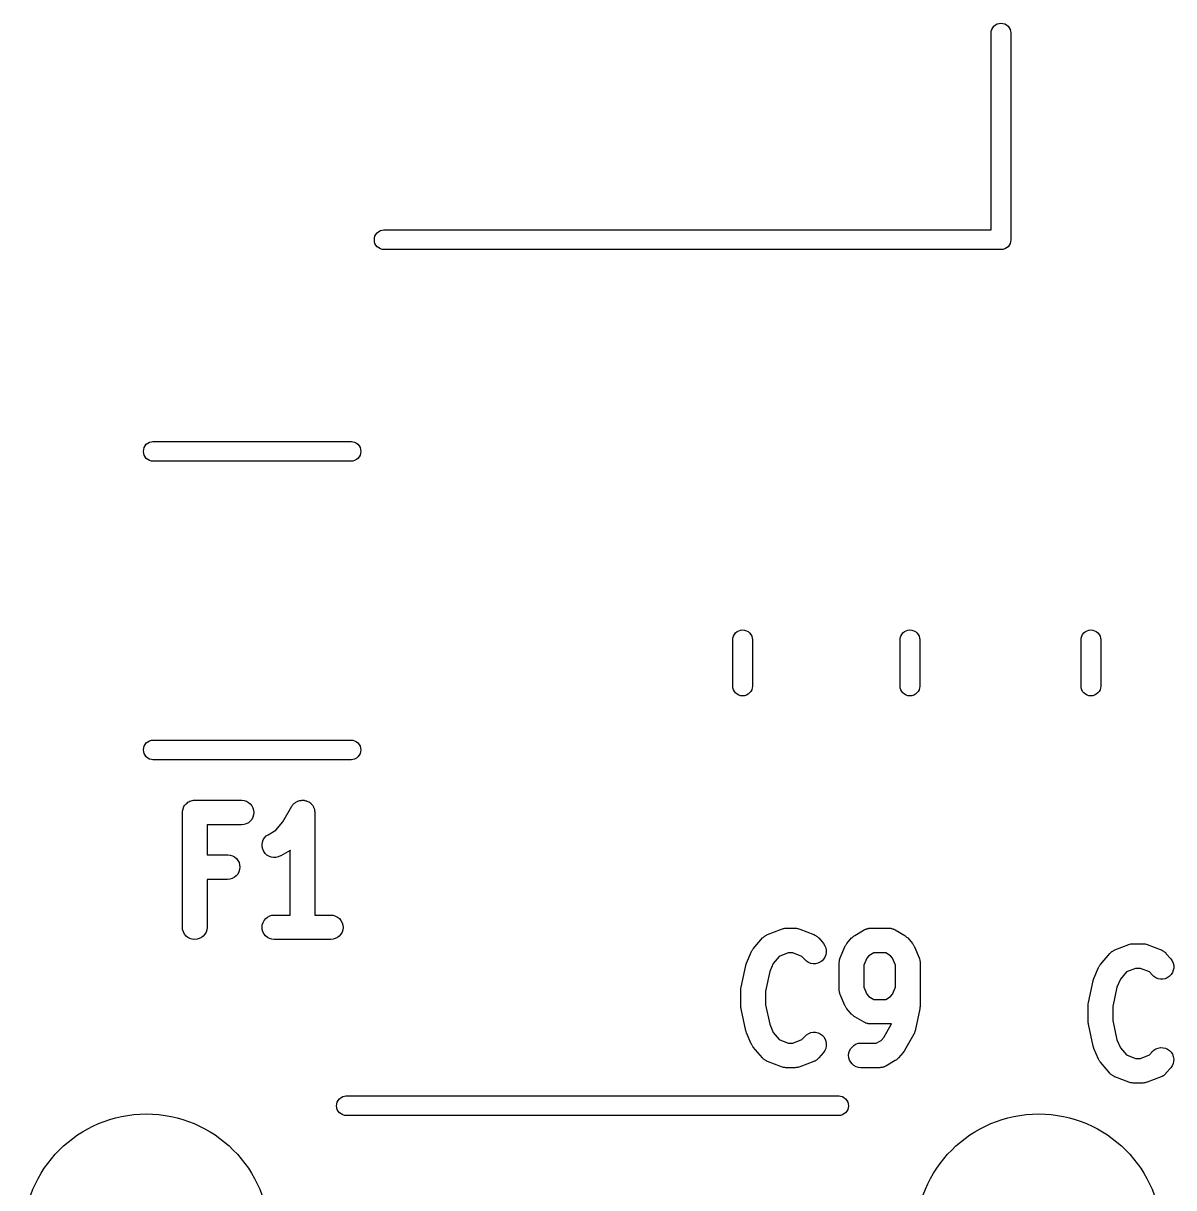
# Model space of a CAD drawing. Extents: x 137.1 to 164.6, y -146.9 to -60.6.
# Drawn here: x 138.43 to 145.44, y -127.83 to -120.73 of the extents above; entities that cross this region are included whole.
import ezdxf

# ---------------------------------------------------------------- set-up
doc = ezdxf.new("R2010")
doc.units = 0
doc.layers.add('BLACK', color=7, linetype='CONTINUOUS')

msp = doc.modelspace()

# ---------------------------------------------------------------- linework, layer by layer
at = {"layer": 'BLACK', "linetype": 'CONTINUOUS'}
for p, q in [((144.334, -120.767), (144.34, -120.757)), ((144.34, -120.757), (144.347, -120.747)), ((144.347, -120.747), (144.357, -120.74)), ((144.357, -120.74), (144.367, -120.734)), ((144.367, -120.734), (144.378, -120.731)), ((144.378, -120.731), (144.39, -120.73)), ((144.39, -120.73), (144.402, -120.731)), ((144.402, -120.731), (144.413, -120.734)), ((144.413, -120.734), (144.423, -120.74)), ((144.423, -120.74), (144.433, -120.747)), ((144.433, -120.747), (144.44, -120.757)), ((144.44, -120.757), (144.446, -120.767)), ((144.33, -120.787), (144.331, -120.778)), ((144.33, -121.99), (144.33, -120.787)), ((144.331, -120.778), (144.334, -120.767)), ((144.446, -120.767), (144.449, -120.778)), ((144.449, -120.778), (144.45, -120.787)), ((144.45, -120.787), (144.45, -122.047)), ((140.57, -122.05), (140.571, -122.038)), ((140.571, -122.038), (140.574, -122.027)), ((140.574, -122.027), (140.58, -122.017)), ((140.58, -122.017), (140.587, -122.007)), ((140.587, -122.007), (140.597, -122)), ((140.597, -122), (140.607, -121.994)), ((140.607, -121.994), (140.618, -121.991)), ((140.618, -121.991), (140.627, -121.99)), ((140.627, -121.99), (144.33, -121.99)), ((140.571, -122.062), (140.57, -122.05)), ((140.574, -122.073), (140.571, -122.062)), ((140.58, -122.083), (140.574, -122.073)), ((140.587, -122.093), (140.58, -122.083)), ((140.597, -122.1), (140.587, -122.093)), ((140.607, -122.106), (140.597, -122.1)), ((140.618, -122.109), (140.607, -122.106)), ((140.627, -122.11), (140.618, -122.109)), ((144.387, -122.11), (140.627, -122.11)), ((144.39, -122.11), (144.387, -122.11)), ((144.393, -122.11), (144.39, -122.11)), ((144.402, -122.109), (144.393, -122.11)), ((144.393, -122.11), (144.393, -122.11)), ((144.413, -122.106), (144.402, -122.109)), ((144.423, -122.1), (144.413, -122.106)), ((144.433, -122.093), (144.423, -122.1)), ((144.44, -122.083), (144.433, -122.093)), ((144.446, -122.073), (144.44, -122.083)), ((144.449, -122.062), (144.446, -122.073)), ((144.45, -122.05), (144.449, -122.062)), ((144.45, -122.047), (144.45, -122.05)), ((139.164, -123.328), (139.167, -123.317)), ((139.167, -123.317), (139.173, -123.307)), ((139.173, -123.307), (139.18, -123.297)), ((139.18, -123.297), (139.189, -123.29)), ((139.189, -123.29), (139.2, -123.284)), ((139.2, -123.284), (139.211, -123.281)), ((139.211, -123.281), (139.22, -123.28)), ((139.22, -123.28), (140.43, -123.28)), ((140.43, -123.28), (140.439, -123.281)), ((140.439, -123.281), (140.45, -123.284)), ((140.45, -123.284), (140.461, -123.29)), ((140.461, -123.29), (140.47, -123.297)), ((140.47, -123.297), (140.477, -123.307)), ((140.477, -123.307), (140.483, -123.317)), ((140.483, -123.317), (140.486, -123.328)), ((139.163, -123.34), (139.164, -123.328)), ((139.164, -123.352), (139.163, -123.34)), ((139.167, -123.363), (139.164, -123.352)), ((139.173, -123.373), (139.167, -123.363)), ((139.18, -123.383), (139.173, -123.373)), ((139.189, -123.39), (139.18, -123.383)), ((140.47, -123.383), (140.461, -123.39)), ((140.477, -123.373), (140.47, -123.383)), ((140.483, -123.363), (140.477, -123.373)), ((140.486, -123.352), (140.483, -123.363)), ((140.486, -123.328), (140.487, -123.34)), ((140.487, -123.34), (140.486, -123.352)), ((139.2, -123.396), (139.189, -123.39)), ((139.211, -123.399), (139.2, -123.396)), ((139.22, -123.4), (139.211, -123.399)), ((140.43, -123.4), (139.22, -123.4)), ((140.439, -123.399), (140.43, -123.4)), ((140.45, -123.396), (140.439, -123.399)), ((140.461, -123.39), (140.45, -123.396)), ((142.765, -124.456), (142.772, -124.447)), ((142.772, -124.447), (142.782, -124.439)), ((142.782, -124.439), (142.792, -124.434)), ((142.792, -124.434), (142.803, -124.43)), ((142.803, -124.43), (142.815, -124.429)), ((142.815, -124.429), (142.827, -124.43)), ((142.827, -124.43), (142.838, -124.434)), ((142.838, -124.434), (142.848, -124.439)), ((142.848, -124.439), (142.858, -124.447)), ((142.858, -124.447), (142.865, -124.456)), ((143.785, -124.456), (143.792, -124.447)), ((143.792, -124.447), (143.802, -124.439)), ((143.802, -124.439), (143.812, -124.434)), ((143.812, -124.434), (143.823, -124.43)), ((143.823, -124.43), (143.835, -124.429)), ((143.835, -124.429), (143.847, -124.43)), ((143.847, -124.43), (143.858, -124.434)), ((143.858, -124.434), (143.868, -124.439)), ((143.868, -124.439), (143.878, -124.447)), ((143.878, -124.447), (143.885, -124.456)), ((144.888, -124.456), (144.895, -124.447)), ((144.895, -124.447), (144.905, -124.439)), ((144.905, -124.439), (144.915, -124.434)), ((144.915, -124.434), (144.926, -124.43)), ((144.926, -124.43), (144.938, -124.429)), ((144.938, -124.429), (144.95, -124.43)), ((144.95, -124.43), (144.961, -124.434)), ((144.961, -124.434), (144.971, -124.439)), ((144.971, -124.439), (144.981, -124.447)), ((144.981, -124.447), (144.988, -124.456)), ((142.755, -124.486), (142.756, -124.478)), ((142.755, -124.774), (142.755, -124.486)), ((142.756, -124.478), (142.759, -124.466)), ((142.759, -124.466), (142.765, -124.456)), ((142.865, -124.456), (142.871, -124.466)), ((142.871, -124.466), (142.874, -124.478)), ((142.874, -124.478), (142.875, -124.486)), ((142.875, -124.486), (142.875, -124.774)), ((143.775, -124.486), (143.776, -124.478)), ((143.775, -124.774), (143.775, -124.486)), ((143.776, -124.478), (143.779, -124.466)), ((143.779, -124.466), (143.785, -124.456)), ((143.885, -124.456), (143.891, -124.466)), ((143.891, -124.466), (143.894, -124.478)), ((143.894, -124.478), (143.895, -124.486)), ((143.895, -124.486), (143.895, -124.774)), ((144.878, -124.486), (144.879, -124.478)), ((144.878, -124.774), (144.878, -124.486)), ((144.879, -124.478), (144.882, -124.466)), ((144.882, -124.466), (144.888, -124.456)), ((144.988, -124.456), (144.994, -124.466)), ((144.994, -124.466), (144.997, -124.478)), ((144.997, -124.478), (144.998, -124.486)), ((144.998, -124.486), (144.998, -124.774)), ((142.756, -124.782), (142.755, -124.774)), ((142.759, -124.794), (142.756, -124.782)), ((142.765, -124.804), (142.759, -124.794)), ((142.772, -124.813), (142.765, -124.804)), ((142.865, -124.804), (142.858, -124.813)), ((142.871, -124.794), (142.865, -124.804)), ((142.874, -124.782), (142.871, -124.794)), ((142.875, -124.774), (142.874, -124.782)), ((143.776, -124.782), (143.775, -124.774)), ((143.779, -124.794), (143.776, -124.782)), ((143.785, -124.804), (143.779, -124.794)), ((143.792, -124.813), (143.785, -124.804)), ((143.885, -124.804), (143.878, -124.813)), ((143.891, -124.794), (143.885, -124.804)), ((143.894, -124.782), (143.891, -124.794)), ((143.895, -124.774), (143.894, -124.782)), ((144.879, -124.782), (144.878, -124.774)), ((144.882, -124.794), (144.879, -124.782)), ((144.888, -124.804), (144.882, -124.794)), ((144.895, -124.813), (144.888, -124.804)), ((144.988, -124.804), (144.981, -124.813)), ((144.994, -124.794), (144.988, -124.804)), ((144.997, -124.782), (144.994, -124.794)), ((144.998, -124.774), (144.997, -124.782)), ((142.782, -124.821), (142.772, -124.813)), ((142.792, -124.826), (142.782, -124.821)), ((142.803, -124.83), (142.792, -124.826)), ((142.815, -124.831), (142.803, -124.83)), ((142.827, -124.83), (142.815, -124.831)), ((142.838, -124.826), (142.827, -124.83)), ((142.848, -124.821), (142.838, -124.826)), ((142.858, -124.813), (142.848, -124.821)), ((143.802, -124.821), (143.792, -124.813)), ((143.812, -124.826), (143.802, -124.821)), ((143.823, -124.83), (143.812, -124.826)), ((143.835, -124.831), (143.823, -124.83)), ((143.847, -124.83), (143.835, -124.831)), ((143.858, -124.826), (143.847, -124.83)), ((143.868, -124.821), (143.858, -124.826)), ((143.878, -124.813), (143.868, -124.821)), ((144.905, -124.821), (144.895, -124.813)), ((144.915, -124.826), (144.905, -124.821)), ((144.926, -124.83), (144.915, -124.826)), ((144.938, -124.831), (144.926, -124.83)), ((144.95, -124.83), (144.938, -124.831)), ((144.961, -124.826), (144.95, -124.83)), ((144.971, -124.821), (144.961, -124.826)), ((144.981, -124.813), (144.971, -124.821)), ((139.163, -125.16), (139.164, -125.148)), ((139.164, -125.172), (139.163, -125.16)), ((139.164, -125.148), (139.167, -125.137)), ((139.167, -125.137), (139.173, -125.127)), ((139.173, -125.127), (139.18, -125.117)), ((139.18, -125.117), (139.189, -125.11)), ((139.189, -125.11), (139.2, -125.104)), ((139.2, -125.104), (139.211, -125.101)), ((139.211, -125.101), (139.22, -125.1)), ((139.22, -125.1), (140.43, -125.1)), ((140.43, -125.1), (140.439, -125.101)), ((140.439, -125.101), (140.45, -125.104)), ((140.45, -125.104), (140.461, -125.11)), ((140.461, -125.11), (140.47, -125.117)), ((140.47, -125.117), (140.477, -125.127)), ((140.477, -125.127), (140.483, -125.137)), ((140.483, -125.137), (140.486, -125.148)), ((140.486, -125.148), (140.487, -125.16)), ((140.487, -125.16), (140.486, -125.172)), ((139.167, -125.183), (139.164, -125.172)), ((139.173, -125.193), (139.167, -125.183)), ((139.18, -125.203), (139.173, -125.193)), ((139.189, -125.21), (139.18, -125.203)), ((139.2, -125.216), (139.189, -125.21)), ((139.211, -125.219), (139.2, -125.216)), ((139.22, -125.22), (139.211, -125.219)), ((140.43, -125.22), (139.22, -125.22)), ((140.439, -125.219), (140.43, -125.22)), ((140.45, -125.216), (140.439, -125.219)), ((140.461, -125.21), (140.45, -125.216)), ((140.47, -125.203), (140.461, -125.21)), ((140.477, -125.193), (140.47, -125.203)), ((140.483, -125.183), (140.477, -125.193)), ((140.486, -125.172), (140.483, -125.183)), ((139.402, -125.526), (139.404, -125.519)), ((139.404, -125.519), (139.406, -125.513)), ((139.406, -125.512), (139.409, -125.506)), ((139.406, -125.513), (139.406, -125.512)), ((139.406, -125.512), (139.406, -125.512)), ((139.409, -125.506), (139.413, -125.5)), ((139.413, -125.499), (139.418, -125.494)), ((139.413, -125.5), (139.413, -125.499)), ((139.413, -125.5), (139.413, -125.5)), ((139.418, -125.494), (139.422, -125.488)), ((139.422, -125.488), (139.422, -125.488)), ((139.422, -125.488), (139.423, -125.488)), ((139.423, -125.488), (139.428, -125.484)), ((139.428, -125.484), (139.433, -125.479)), ((139.433, -125.479), (139.434, -125.479)), ((139.434, -125.479), (139.44, -125.476)), ((139.434, -125.479), (139.434, -125.479)), ((139.44, -125.476), (139.446, -125.472)), ((139.446, -125.472), (139.447, -125.472)), ((139.447, -125.472), (139.454, -125.47)), ((139.447, -125.472), (139.447, -125.472)), ((139.454, -125.47), (139.46, -125.468)), ((139.46, -125.468), (139.461, -125.468)), ((139.461, -125.468), (139.468, -125.467)), ((139.461, -125.468), (139.461, -125.468)), ((139.468, -125.467), (139.475, -125.467)), ((139.475, -125.467), (139.761, -125.467)), ((139.761, -125.467), (139.762, -125.467)), ((139.762, -125.467), (139.776, -125.468)), ((139.776, -125.468), (139.79, -125.473)), ((139.79, -125.473), (139.803, -125.48)), ((139.803, -125.48), (139.814, -125.489)), ((139.814, -125.489), (139.823, -125.501)), ((139.823, -125.501), (139.83, -125.514)), ((139.83, -125.514), (139.834, -125.528)), ((140.013, -125.598), (140.067, -125.504)), ((140.067, -125.504), (140.068, -125.504)), ((140.068, -125.504), (140.069, -125.502)), ((140.069, -125.502), (140.07, -125.499)), ((140.07, -125.499), (140.073, -125.496)), ((140.073, -125.496), (140.076, -125.492)), ((140.076, -125.492), (140.078, -125.49)), ((140.078, -125.49), (140.08, -125.488)), ((140.08, -125.488), (140.083, -125.485)), ((140.083, -125.485), (140.087, -125.482)), ((140.087, -125.482), (140.089, -125.48)), ((140.089, -125.48), (140.091, -125.479)), ((140.091, -125.479), (140.095, -125.477)), ((140.095, -125.477), (140.099, -125.474)), ((140.099, -125.474), (140.102, -125.473)), ((140.102, -125.473), (140.104, -125.472)), ((140.104, -125.472), (140.109, -125.471)), ((140.109, -125.471), (140.113, -125.469)), ((140.113, -125.469), (140.116, -125.469)), ((140.116, -125.469), (140.118, -125.468)), ((140.118, -125.468), (140.123, -125.468)), ((140.123, -125.468), (140.128, -125.467)), ((140.128, -125.467), (140.13, -125.467)), ((140.13, -125.467), (140.133, -125.467)), ((140.133, -125.467), (140.137, -125.467)), ((140.137, -125.467), (140.142, -125.467)), ((140.142, -125.467), (140.145, -125.468)), ((140.145, -125.468), (140.147, -125.468)), ((140.147, -125.468), (140.152, -125.47)), ((140.152, -125.47), (140.156, -125.471)), ((140.156, -125.471), (140.159, -125.472)), ((140.159, -125.472), (140.161, -125.473)), ((140.161, -125.473), (140.165, -125.475)), ((140.165, -125.475), (140.17, -125.477)), ((140.17, -125.477), (140.172, -125.478)), ((140.172, -125.478), (140.174, -125.479)), ((140.174, -125.479), (140.178, -125.483)), ((140.178, -125.483), (140.182, -125.485)), ((140.182, -125.485), (140.183, -125.487)), ((140.183, -125.487), (140.185, -125.489)), ((140.185, -125.489), (140.188, -125.493)), ((140.188, -125.493), (140.192, -125.496)), ((140.192, -125.496), (140.193, -125.498)), ((140.193, -125.498), (140.195, -125.5)), ((140.195, -125.5), (140.197, -125.504)), ((140.197, -125.504), (140.199, -125.508)), ((140.199, -125.508), (140.2, -125.511)), ((140.2, -125.511), (140.201, -125.513)), ((140.201, -125.513), (140.203, -125.518)), ((140.203, -125.518), (140.205, -125.522)), ((139.4, -125.541), (139.401, -125.534)), ((139.4, -125.542), (139.4, -125.541)), ((139.4, -125.541), (139.4, -125.541)), ((139.4, -125.541), (139.4, -125.541)), ((139.4, -125.541), (139.4, -125.541)), ((139.4, -126.242), (139.4, -125.542)), ((139.401, -125.534), (139.402, -125.527)), ((139.402, -125.527), (139.402, -125.526)), ((139.402, -125.526), (139.402, -125.526)), ((139.823, -125.584), (139.814, -125.595)), ((139.83, -125.571), (139.823, -125.584)), ((139.834, -125.557), (139.83, -125.571)), ((139.834, -125.528), (139.836, -125.542)), ((139.836, -125.542), (139.834, -125.557)), ((140.205, -125.522), (140.205, -125.525)), ((140.205, -125.525), (140.206, -125.527)), ((140.206, -125.527), (140.206, -125.532)), ((140.206, -125.532), (140.207, -125.537)), ((140.207, -125.537), (140.207, -125.539)), ((140.207, -125.539), (140.207, -125.542)), ((140.207, -125.542), (140.207, -126.167)), ((139.761, -125.617), (139.55, -125.617)), ((139.55, -125.617), (139.55, -125.8)), ((139.775, -125.615), (139.761, -125.617)), ((139.789, -125.611), (139.775, -125.615)), ((139.802, -125.604), (139.789, -125.611)), ((139.814, -125.595), (139.802, -125.604)), ((139.923, -125.677), (139.969, -125.65)), ((139.969, -125.65), (140.013, -125.598)), ((139.886, -125.737), (139.888, -125.722)), ((139.888, -125.722), (139.893, -125.709)), ((139.893, -125.709), (139.901, -125.696)), ((139.901, -125.696), (139.911, -125.685)), ((139.911, -125.685), (139.923, -125.677)), ((139.55, -125.8), (139.675, -125.8)), ((139.675, -125.8), (139.676, -125.8)), ((139.676, -125.8), (139.691, -125.802)), ((139.691, -125.802), (139.705, -125.806)), ((139.886, -125.751), (139.886, -125.737)), ((139.89, -125.766), (139.886, -125.751)), ((139.896, -125.779), (139.89, -125.766)), ((139.904, -125.791), (139.896, -125.779)), ((139.915, -125.801), (139.904, -125.791)), ((139.927, -125.809), (139.915, -125.801)), ((140.056, -125.773), (139.999, -125.806)), ((140.057, -125.772), (140.056, -125.773)), ((140.057, -126.167), (140.057, -125.772)), ((139.705, -125.806), (139.717, -125.813)), ((139.717, -125.813), (139.729, -125.823)), ((139.729, -125.823), (139.738, -125.834)), ((139.738, -125.834), (139.745, -125.847)), ((139.745, -125.847), (139.749, -125.861)), ((139.749, -125.861), (139.75, -125.876)), ((139.941, -125.814), (139.927, -125.809)), ((139.955, -125.816), (139.941, -125.814)), ((139.97, -125.816), (139.955, -125.816)), ((139.984, -125.813), (139.97, -125.816)), ((139.998, -125.807), (139.984, -125.813)), ((139.999, -125.806), (139.998, -125.807)), ((139.704, -125.944), (139.69, -125.949)), ((139.717, -125.937), (139.704, -125.944)), ((139.728, -125.928), (139.717, -125.937)), ((139.737, -125.917), (139.728, -125.928)), ((139.744, -125.904), (139.737, -125.917)), ((139.748, -125.89), (139.744, -125.904)), ((139.75, -125.876), (139.748, -125.89)), ((139.675, -125.95), (139.55, -125.95)), ((139.55, -125.95), (139.55, -126.242)), ((139.69, -125.949), (139.675, -125.95)), ((139.886, -126.241), (139.887, -126.227)), ((139.887, -126.227), (139.892, -126.213)), ((139.892, -126.213), (139.899, -126.2)), ((139.899, -126.2), (139.908, -126.188)), ((139.908, -126.188), (139.919, -126.179)), ((139.919, -126.179), (139.932, -126.172)), ((139.932, -126.172), (139.946, -126.168)), ((139.946, -126.168), (139.961, -126.167)), ((139.961, -126.167), (140.057, -126.167)), ((140.207, -126.167), (140.304, -126.167)), ((140.304, -126.167), (140.305, -126.167)), ((140.305, -126.167), (140.319, -126.168)), ((140.319, -126.168), (140.333, -126.173)), ((140.333, -126.173), (140.346, -126.18)), ((140.346, -126.18), (140.357, -126.189)), ((140.357, -126.189), (140.366, -126.201)), ((140.366, -126.201), (140.373, -126.214)), ((140.373, -126.214), (140.377, -126.228)), ((140.377, -126.228), (140.379, -126.242)), ((139.401, -126.256), (139.4, -126.242)), ((139.406, -126.27), (139.401, -126.256)), ((139.413, -126.283), (139.406, -126.27)), ((139.422, -126.295), (139.413, -126.283)), ((139.433, -126.304), (139.422, -126.295)), ((139.527, -126.295), (139.516, -126.304)), ((139.537, -126.284), (139.527, -126.295)), ((139.544, -126.271), (139.537, -126.284)), ((139.548, -126.257), (139.544, -126.271)), ((139.55, -126.243), (139.548, -126.257)), ((139.55, -126.242), (139.55, -126.243)), ((139.887, -126.256), (139.886, -126.241)), ((139.891, -126.27), (139.887, -126.256)), ((139.898, -126.283), (139.891, -126.27)), ((139.907, -126.294), (139.898, -126.283)), ((139.918, -126.304), (139.907, -126.294)), ((140.356, -126.295), (140.345, -126.304)), ((140.366, -126.284), (140.356, -126.295)), ((140.373, -126.271), (140.366, -126.284)), ((140.377, -126.257), (140.373, -126.271)), ((140.379, -126.242), (140.377, -126.257)), ((142.942, -126.302), (142.945, -126.299)), ((142.945, -126.299), (142.948, -126.297)), ((142.948, -126.297), (142.951, -126.295)), ((142.951, -126.295), (142.953, -126.293)), ((142.953, -126.293), (142.957, -126.291)), ((142.957, -126.291), (142.96, -126.289)), ((142.96, -126.289), (142.963, -126.288)), ((142.963, -126.288), (142.966, -126.286)), ((142.966, -126.286), (143.052, -126.253)), ((143.052, -126.253), (143.053, -126.253)), ((143.053, -126.253), (143.059, -126.251)), ((143.059, -126.251), (143.065, -126.249)), ((143.065, -126.249), (143.066, -126.249)), ((143.066, -126.249), (143.067, -126.249)), ((143.067, -126.249), (143.073, -126.248)), ((143.073, -126.248), (143.079, -126.248)), ((143.079, -126.248), (143.136, -126.248)), ((143.136, -126.248), (143.137, -126.248)), ((143.137, -126.248), (143.143, -126.248)), ((143.143, -126.248), (143.15, -126.249)), ((143.15, -126.249), (143.151, -126.249)), ((143.151, -126.249), (143.152, -126.249)), ((143.152, -126.249), (143.158, -126.251)), ((143.158, -126.251), (143.164, -126.253)), ((143.164, -126.253), (143.249, -126.286)), ((143.249, -126.286), (143.25, -126.287)), ((143.25, -126.287), (143.253, -126.288)), ((143.253, -126.288), (143.256, -126.289)), ((143.256, -126.289), (143.26, -126.291)), ((143.26, -126.291), (143.263, -126.293)), ((143.263, -126.293), (143.266, -126.295)), ((143.266, -126.295), (143.269, -126.297)), ((143.269, -126.297), (143.271, -126.3)), ((143.271, -126.3), (143.275, -126.303)), ((143.484, -126.303), (143.487, -126.3)), ((143.487, -126.3), (143.489, -126.298)), ((143.489, -126.298), (143.491, -126.297)), ((143.491, -126.297), (143.495, -126.294)), ((143.495, -126.294), (143.499, -126.291)), ((143.499, -126.291), (143.556, -126.258)), ((143.556, -126.258), (143.557, -126.257)), ((143.557, -126.257), (143.561, -126.256)), ((143.561, -126.256), (143.565, -126.253)), ((143.565, -126.253), (143.568, -126.253)), ((143.568, -126.253), (143.57, -126.252)), ((143.57, -126.252), (143.575, -126.251)), ((143.575, -126.251), (143.579, -126.249)), ((143.579, -126.249), (143.582, -126.249)), ((143.582, -126.249), (143.584, -126.248)), ((143.584, -126.248), (143.589, -126.248)), ((143.589, -126.248), (143.594, -126.248)), ((143.594, -126.248), (143.708, -126.248)), ((143.708, -126.248), (143.709, -126.248)), ((143.709, -126.248), (143.713, -126.248)), ((143.713, -126.248), (143.718, -126.248)), ((143.718, -126.248), (143.721, -126.249)), ((143.721, -126.249), (143.723, -126.249)), ((143.723, -126.249), (143.728, -126.251)), ((143.728, -126.251), (143.732, -126.252)), ((143.732, -126.252), (143.735, -126.253)), ((143.735, -126.253), (143.737, -126.254)), ((143.737, -126.254), (143.741, -126.256)), ((143.741, -126.256), (143.746, -126.258)), ((143.746, -126.258), (143.803, -126.291)), ((143.803, -126.291), (143.804, -126.292)), ((143.804, -126.292), (143.807, -126.295)), ((143.807, -126.295), (143.811, -126.297)), ((143.811, -126.297), (143.813, -126.299)), ((143.813, -126.299), (143.815, -126.301)), ((139.446, -126.311), (139.433, -126.304)), ((139.46, -126.315), (139.446, -126.311)), ((139.474, -126.317), (139.46, -126.315)), ((139.489, -126.315), (139.474, -126.317)), ((139.503, -126.311), (139.489, -126.315)), ((139.516, -126.304), (139.503, -126.311)), ((139.931, -126.311), (139.918, -126.304)), ((139.945, -126.315), (139.931, -126.311)), ((139.96, -126.317), (139.945, -126.315)), ((139.961, -126.317), (139.96, -126.317)), ((140.304, -126.317), (139.961, -126.317)), ((140.318, -126.315), (140.304, -126.317)), ((140.332, -126.311), (140.318, -126.315)), ((140.345, -126.304), (140.332, -126.311)), ((142.879, -126.374), (142.937, -126.307)), ((142.937, -126.307), (142.94, -126.304)), ((142.937, -126.307), (142.937, -126.307)), ((142.94, -126.304), (142.942, -126.302)), ((143.275, -126.303), (143.277, -126.305)), ((143.277, -126.305), (143.279, -126.307)), ((143.279, -126.307), (143.308, -126.341)), ((143.308, -126.341), (143.308, -126.341)), ((143.308, -126.341), (143.317, -126.354)), ((143.317, -126.354), (143.322, -126.367)), ((143.322, -126.367), (143.325, -126.381)), ((143.41, -126.427), (143.439, -126.36)), ((143.439, -126.359), (143.441, -126.356)), ((143.439, -126.36), (143.439, -126.359)), ((143.441, -126.356), (143.443, -126.353)), ((143.443, -126.353), (143.445, -126.35)), ((143.445, -126.35), (143.447, -126.346)), ((143.447, -126.346), (143.449, -126.344)), ((143.449, -126.344), (143.451, -126.341)), ((143.451, -126.341), (143.479, -126.307)), ((143.479, -126.307), (143.48, -126.307)), ((143.48, -126.307), (143.484, -126.303)), ((143.815, -126.301), (143.819, -126.304)), ((143.819, -126.304), (143.822, -126.307)), ((143.822, -126.307), (143.851, -126.341)), ((143.851, -126.341), (143.851, -126.341)), ((143.851, -126.341), (143.853, -126.344)), ((143.853, -126.344), (143.855, -126.347)), ((143.855, -126.347), (143.857, -126.35)), ((143.857, -126.35), (143.859, -126.354)), ((143.859, -126.354), (143.861, -126.357)), ((143.861, -126.357), (143.862, -126.36)), ((143.862, -126.36), (143.891, -126.427)), ((145.084, -126.38), (145.169, -126.347)), ((145.169, -126.347), (145.17, -126.346)), ((145.17, -126.346), (145.176, -126.345)), ((145.176, -126.345), (145.182, -126.343)), ((145.182, -126.343), (145.183, -126.343)), ((145.183, -126.343), (145.185, -126.343)), ((145.185, -126.343), (145.191, -126.342)), ((145.191, -126.342), (145.197, -126.342)), ((145.197, -126.342), (145.254, -126.342)), ((145.254, -126.342), (145.255, -126.342)), ((145.255, -126.342), (145.261, -126.342)), ((145.261, -126.342), (145.267, -126.343)), ((145.267, -126.343), (145.268, -126.343)), ((145.268, -126.343), (145.269, -126.343)), ((145.269, -126.343), (145.275, -126.345)), ((145.275, -126.345), (145.281, -126.347)), ((145.281, -126.347), (145.367, -126.38)), ((142.839, -126.46), (142.867, -126.393)), ((142.867, -126.393), (142.868, -126.392)), ((142.868, -126.392), (142.87, -126.389)), ((142.87, -126.389), (142.871, -126.386)), ((142.871, -126.386), (142.873, -126.383)), ((142.873, -126.383), (142.875, -126.38)), ((142.875, -126.38), (142.877, -126.377)), ((142.877, -126.377), (142.879, -126.374)), ((143.038, -126.419), (143.001, -126.463)), ((143.093, -126.398), (143.038, -126.419)), ((143.122, -126.398), (143.093, -126.398)), ((143.177, -126.419), (143.122, -126.398)), ((143.194, -126.438), (143.177, -126.419)), ((143.204, -126.448), (143.194, -126.438)), ((143.309, -126.436), (143.299, -126.447)), ((143.317, -126.424), (143.309, -126.436)), ((143.323, -126.41), (143.317, -126.424)), ((143.325, -126.396), (143.323, -126.41)), ((143.325, -126.381), (143.325, -126.396)), ((143.405, -126.45), (143.406, -126.441)), ((143.406, -126.441), (143.41, -126.427)), ((143.572, -126.43), (143.554, -126.472)), ((143.585, -126.415), (143.572, -126.43)), ((143.614, -126.398), (143.585, -126.415)), ((143.688, -126.398), (143.614, -126.398)), ((143.716, -126.415), (143.688, -126.398)), ((143.729, -126.43), (143.716, -126.415)), ((143.747, -126.472), (143.729, -126.43)), ((143.891, -126.427), (143.891, -126.428)), ((143.891, -126.428), (143.893, -126.434)), ((143.893, -126.434), (143.896, -126.442)), ((143.896, -126.442), (143.897, -126.456)), ((144.997, -126.468), (145.054, -126.401)), ((145.054, -126.401), (145.055, -126.4)), ((145.055, -126.4), (145.057, -126.398)), ((145.057, -126.398), (145.059, -126.396)), ((145.059, -126.396), (145.062, -126.393)), ((145.062, -126.393), (145.065, -126.39)), ((145.065, -126.39), (145.068, -126.389)), ((145.068, -126.389), (145.071, -126.387)), ((145.071, -126.387), (145.074, -126.385)), ((145.074, -126.385), (145.078, -126.383)), ((145.078, -126.383), (145.081, -126.382)), ((145.081, -126.382), (145.084, -126.38)), ((145.367, -126.38), (145.368, -126.38)), ((145.368, -126.38), (145.37, -126.382)), ((145.37, -126.382), (145.373, -126.383)), ((145.373, -126.383), (145.377, -126.385)), ((145.377, -126.385), (145.381, -126.387)), ((145.381, -126.387), (145.383, -126.389)), ((145.383, -126.389), (145.386, -126.391)), ((145.386, -126.391), (145.389, -126.394)), ((145.389, -126.394), (145.392, -126.396)), ((145.392, -126.396), (145.394, -126.399)), ((145.394, -126.399), (145.396, -126.401)), ((145.396, -126.401), (145.425, -126.435)), ((145.425, -126.435), (145.426, -126.435)), ((145.426, -126.435), (145.434, -126.447)), ((142.806, -126.607), (142.834, -126.474)), ((142.834, -126.474), (142.834, -126.474)), ((142.834, -126.474), (142.834, -126.474)), ((142.834, -126.474), (142.835, -126.474)), ((142.835, -126.473), (142.837, -126.466)), ((142.835, -126.474), (142.835, -126.473)), ((142.837, -126.466), (142.839, -126.46)), ((142.98, -126.512), (142.954, -126.631)), ((143.001, -126.463), (142.98, -126.512)), ((143.217, -126.456), (143.204, -126.448)), ((143.23, -126.462), (143.217, -126.456)), ((143.245, -126.464), (143.23, -126.462)), ((143.259, -126.464), (143.245, -126.464)), ((143.274, -126.461), (143.259, -126.464)), ((143.287, -126.455), (143.274, -126.461)), ((143.299, -126.447), (143.287, -126.455)), ((143.404, -126.455), (143.405, -126.45)), ((143.404, -126.456), (143.404, -126.455)), ((143.404, -126.623), (143.404, -126.456)), ((143.554, -126.472), (143.554, -126.607)), ((143.747, -126.607), (143.747, -126.472)), ((143.897, -126.456), (143.897, -126.723)), ((144.956, -126.554), (144.985, -126.487)), ((144.985, -126.486), (144.987, -126.483)), ((144.985, -126.487), (144.985, -126.486)), ((144.987, -126.483), (144.988, -126.48)), ((144.988, -126.48), (144.991, -126.477)), ((144.991, -126.477), (144.992, -126.473)), ((144.992, -126.473), (144.995, -126.471)), ((144.995, -126.471), (144.997, -126.468)), ((145.156, -126.513), (145.118, -126.557)), ((145.211, -126.492), (145.156, -126.513)), ((145.24, -126.492), (145.211, -126.492)), ((145.295, -126.513), (145.24, -126.492)), ((145.311, -126.532), (145.295, -126.513)), ((145.434, -126.447), (145.44, -126.461)), ((145.44, -126.504), (145.435, -126.518)), ((145.44, -126.461), (145.443, -126.475)), ((145.443, -126.49), (145.44, -126.504)), ((145.443, -126.475), (145.443, -126.49)), ((144.923, -126.701), (144.952, -126.568)), ((144.952, -126.567), (144.954, -126.56)), ((144.952, -126.568), (144.952, -126.567)), ((144.952, -126.568), (144.952, -126.568)), ((144.952, -126.568), (144.952, -126.568)), ((144.952, -126.568), (144.952, -126.568)), ((144.954, -126.56), (144.956, -126.554)), ((145.118, -126.557), (145.097, -126.606)), ((145.322, -126.542), (145.311, -126.532)), ((145.334, -126.55), (145.322, -126.542)), ((145.348, -126.555), (145.334, -126.55)), ((145.362, -126.558), (145.348, -126.555)), ((145.377, -126.558), (145.362, -126.558)), ((145.391, -126.555), (145.377, -126.558)), ((145.404, -126.549), (145.391, -126.555)), ((145.416, -126.541), (145.404, -126.549)), ((145.427, -126.53), (145.416, -126.541)), ((145.435, -126.518), (145.427, -126.53)), ((142.804, -126.622), (142.805, -126.614)), ((142.804, -126.623), (142.804, -126.622)), ((142.804, -126.622), (142.804, -126.622)), ((142.804, -126.622), (142.804, -126.622)), ((142.804, -126.723), (142.804, -126.623)), ((142.805, -126.614), (142.806, -126.607)), ((142.806, -126.607), (142.806, -126.607)), ((142.806, -126.607), (142.806, -126.607)), ((142.954, -126.631), (142.954, -126.715)), ((143.406, -126.637), (143.404, -126.623)), ((143.407, -126.643), (143.406, -126.637)), ((143.41, -126.651), (143.407, -126.643)), ((143.41, -126.652), (143.41, -126.651)), ((143.439, -126.719), (143.41, -126.652)), ((143.554, -126.607), (143.572, -126.649)), ((143.572, -126.649), (143.585, -126.664)), ((143.716, -126.664), (143.729, -126.649)), ((143.729, -126.649), (143.747, -126.607)), ((145.097, -126.606), (145.072, -126.725)), ((142.805, -126.73), (142.804, -126.723)), ((142.804, -126.723), (142.804, -126.723)), ((142.804, -126.723), (142.804, -126.723)), ((142.954, -126.715), (142.98, -126.833)), ((143.441, -126.722), (143.439, -126.719)), ((143.442, -126.725), (143.441, -126.722)), ((143.444, -126.728), (143.442, -126.725)), ((143.585, -126.664), (143.614, -126.681)), ((143.614, -126.681), (143.688, -126.681)), ((143.688, -126.681), (143.716, -126.664)), ((143.897, -126.724), (143.896, -126.731)), ((143.897, -126.723), (143.897, -126.724)), ((143.897, -126.724), (143.897, -126.724)), ((143.897, -126.724), (143.897, -126.724)), ((144.922, -126.708), (144.923, -126.701)), ((144.922, -126.715), (144.922, -126.708)), ((144.922, -126.716), (144.922, -126.715)), ((144.922, -126.717), (144.922, -126.716)), ((144.922, -126.716), (144.922, -126.716)), ((144.922, -126.817), (144.922, -126.717)), ((144.923, -126.701), (144.923, -126.701)), ((144.923, -126.701), (144.923, -126.701)), ((145.072, -126.725), (145.072, -126.809)), ((142.806, -126.737), (142.805, -126.73)), ((142.806, -126.738), (142.806, -126.737)), ((142.806, -126.737), (142.806, -126.737)), ((142.806, -126.737), (142.806, -126.737)), ((142.835, -126.872), (142.806, -126.738)), ((143.446, -126.732), (143.444, -126.728)), ((143.448, -126.735), (143.446, -126.732)), ((143.45, -126.737), (143.448, -126.735)), ((143.451, -126.738), (143.45, -126.737)), ((143.479, -126.772), (143.451, -126.738)), ((143.483, -126.775), (143.479, -126.772)), ((143.486, -126.778), (143.483, -126.775)), ((143.488, -126.78), (143.486, -126.778)), ((143.49, -126.782), (143.488, -126.78)), ((143.494, -126.784), (143.49, -126.782)), ((143.498, -126.787), (143.494, -126.784)), ((143.499, -126.788), (143.498, -126.787)), ((143.556, -126.821), (143.499, -126.788)), ((143.895, -126.738), (143.867, -126.872)), ((143.896, -126.731), (143.895, -126.738)), ((143.895, -126.738), (143.895, -126.738)), ((143.895, -126.738), (143.895, -126.738)), ((142.98, -126.833), (143.001, -126.883)), ((143.56, -126.823), (143.556, -126.821)), ((143.564, -126.825), (143.56, -126.823)), ((143.567, -126.826), (143.564, -126.825)), ((143.569, -126.827), (143.567, -126.826)), ((143.574, -126.828), (143.569, -126.827)), ((143.578, -126.829), (143.574, -126.828)), ((143.581, -126.83), (143.578, -126.829)), ((143.583, -126.83), (143.581, -126.83)), ((143.588, -126.831), (143.583, -126.83)), ((143.593, -126.831), (143.588, -126.831)), ((143.594, -126.831), (143.593, -126.831)), ((143.708, -126.831), (143.594, -126.831)), ((143.675, -126.913), (143.722, -126.83)), ((143.712, -126.831), (143.708, -126.831)), ((143.717, -126.831), (143.712, -126.831)), ((143.72, -126.83), (143.717, -126.831)), ((143.722, -126.83), (143.72, -126.83)), ((144.922, -126.824), (144.922, -126.817)), ((144.922, -126.817), (144.922, -126.817)), ((144.922, -126.817), (144.922, -126.817)), ((144.923, -126.831), (144.922, -126.824)), ((144.923, -126.832), (144.923, -126.831)), ((144.923, -126.831), (144.923, -126.831)), ((144.923, -126.831), (144.923, -126.831)), ((144.952, -126.966), (144.923, -126.832)), ((145.072, -126.809), (145.097, -126.927)), ((142.837, -126.878), (142.835, -126.872)), ((142.838, -126.885), (142.837, -126.878)), ((142.839, -126.886), (142.838, -126.885)), ((142.867, -126.952), (142.839, -126.886)), ((143.001, -126.883), (143.038, -126.926)), ((143.038, -126.926), (143.093, -126.948)), ((143.122, -126.948), (143.177, -126.926)), ((143.177, -126.926), (143.194, -126.907)), ((143.194, -126.907), (143.205, -126.897)), ((143.194, -126.907), (143.194, -126.907)), ((143.205, -126.897), (143.218, -126.889)), ((143.218, -126.889), (143.231, -126.884)), ((143.231, -126.884), (143.246, -126.881)), ((143.246, -126.881), (143.26, -126.882)), ((143.26, -126.882), (143.275, -126.885)), ((143.275, -126.885), (143.288, -126.891)), ((143.288, -126.891), (143.3, -126.9)), ((143.3, -126.9), (143.31, -126.91)), ((143.31, -126.91), (143.318, -126.923)), ((143.318, -126.923), (143.323, -126.936)), ((143.323, -126.936), (143.325, -126.951)), ((143.63, -126.948), (143.659, -126.931)), ((143.659, -126.931), (143.675, -126.913)), ((143.859, -126.893), (143.802, -126.993)), ((143.86, -126.89), (143.859, -126.893)), ((143.862, -126.887), (143.86, -126.89)), ((143.863, -126.883), (143.862, -126.887)), ((143.865, -126.88), (143.863, -126.883)), ((143.867, -126.873), (143.865, -126.876)), ((143.865, -126.876), (143.865, -126.88)), ((143.867, -126.872), (143.867, -126.873)), ((145.097, -126.927), (145.118, -126.977)), ((142.869, -126.955), (142.867, -126.952)), ((142.871, -126.959), (142.869, -126.955)), ((142.873, -126.962), (142.871, -126.959)), ((142.875, -126.965), (142.873, -126.962)), ((142.877, -126.968), (142.875, -126.965)), ((142.879, -126.971), (142.877, -126.968)), ((142.879, -126.972), (142.879, -126.971)), ((142.937, -127.038), (142.879, -126.972)), ((143.093, -126.948), (143.122, -126.948)), ((143.308, -127.005), (143.279, -127.038)), ((143.316, -126.993), (143.308, -127.005)), ((143.322, -126.98), (143.316, -126.993)), ((143.325, -126.965), (143.322, -126.98)), ((143.325, -126.951), (143.325, -126.965)), ((143.461, -127.022), (143.463, -127.008)), ((143.463, -127.008), (143.467, -126.994)), ((143.467, -126.994), (143.474, -126.981)), ((143.474, -126.981), (143.484, -126.97)), ((143.484, -126.97), (143.495, -126.96)), ((143.495, -126.96), (143.508, -126.953)), ((143.508, -126.953), (143.522, -126.949)), ((143.522, -126.949), (143.536, -126.948)), ((143.536, -126.948), (143.63, -126.948)), ((143.793, -127.005), (143.765, -127.038)), ((143.797, -127), (143.793, -127.005)), ((143.801, -126.994), (143.797, -127)), ((143.802, -126.993), (143.801, -126.994)), ((144.954, -126.972), (144.952, -126.966)), ((144.956, -126.979), (144.954, -126.972)), ((144.956, -126.98), (144.956, -126.979)), ((144.985, -127.046), (144.956, -126.98)), ((145.118, -126.977), (145.156, -127.02)), ((145.295, -127.02), (145.311, -127.001)), ((145.311, -127.001), (145.312, -127)), ((145.312, -127), (145.322, -126.99)), ((145.322, -126.99), (145.335, -126.983)), ((145.335, -126.983), (145.349, -126.978)), ((145.349, -126.978), (145.363, -126.975)), ((145.363, -126.975), (145.378, -126.976)), ((145.378, -126.976), (145.392, -126.979)), ((145.392, -126.979), (145.405, -126.985)), ((145.405, -126.985), (145.417, -126.993)), ((145.417, -126.993), (145.427, -127.004)), ((145.427, -127.004), (145.435, -127.016)), ((142.939, -127.041), (142.937, -127.038)), ((142.941, -127.043), (142.939, -127.041)), ((142.944, -127.046), (142.941, -127.043)), ((142.947, -127.048), (142.944, -127.046)), ((142.95, -127.05), (142.947, -127.048)), ((142.952, -127.052), (142.95, -127.05)), ((142.956, -127.054), (142.952, -127.052)), ((142.96, -127.056), (142.956, -127.054)), ((142.963, -127.057), (142.96, -127.056)), ((142.965, -127.059), (142.963, -127.057)), ((142.966, -127.059), (142.965, -127.059)), ((143.052, -127.093), (142.966, -127.059)), ((143.249, -127.059), (143.164, -127.093)), ((143.252, -127.058), (143.249, -127.059)), ((143.255, -127.057), (143.252, -127.058)), ((143.259, -127.055), (143.255, -127.057)), ((143.262, -127.053), (143.259, -127.055)), ((143.265, -127.051), (143.262, -127.053)), ((143.268, -127.049), (143.265, -127.051)), ((143.271, -127.046), (143.268, -127.049)), ((143.274, -127.044), (143.271, -127.046)), ((143.276, -127.041), (143.274, -127.044)), ((143.278, -127.039), (143.276, -127.041)), ((143.279, -127.038), (143.278, -127.039)), ((143.463, -127.037), (143.461, -127.022)), ((143.467, -127.051), (143.463, -127.037)), ((143.474, -127.064), (143.467, -127.051)), ((143.483, -127.075), (143.474, -127.064)), ((143.494, -127.085), (143.483, -127.075)), ((143.746, -127.054), (143.688, -127.088)), ((143.749, -127.051), (143.746, -127.054)), ((143.753, -127.049), (143.749, -127.051)), ((143.755, -127.047), (143.753, -127.049)), ((143.757, -127.046), (143.755, -127.047)), ((143.761, -127.042), (143.757, -127.046)), ((143.764, -127.039), (143.761, -127.042)), ((143.765, -127.038), (143.764, -127.039)), ((144.986, -127.049), (144.985, -127.046)), ((144.988, -127.053), (144.986, -127.049)), ((144.99, -127.056), (144.988, -127.053)), ((144.992, -127.059), (144.99, -127.056)), ((144.994, -127.062), (144.992, -127.059)), ((144.996, -127.065), (144.994, -127.062)), ((144.997, -127.065), (144.996, -127.065)), ((145.054, -127.132), (144.997, -127.065)), ((145.156, -127.02), (145.211, -127.042)), ((145.211, -127.042), (145.24, -127.042)), ((145.24, -127.042), (145.295, -127.02)), ((145.439, -127.073), (145.433, -127.087)), ((145.435, -127.016), (145.44, -127.03)), ((145.442, -127.059), (145.439, -127.073)), ((145.44, -127.03), (145.443, -127.045)), ((145.443, -127.045), (145.442, -127.059)), ((143.058, -127.094), (143.052, -127.093)), ((143.064, -127.096), (143.058, -127.094)), ((143.065, -127.096), (143.064, -127.096)), ((143.066, -127.097), (143.065, -127.096)), ((143.072, -127.097), (143.066, -127.097)), ((143.078, -127.098), (143.072, -127.097)), ((143.079, -127.098), (143.078, -127.098)), ((143.136, -127.098), (143.079, -127.098)), ((143.142, -127.097), (143.136, -127.098)), ((143.148, -127.097), (143.142, -127.097)), ((143.15, -127.096), (143.148, -127.097)), ((143.151, -127.096), (143.15, -127.096)), ((143.157, -127.095), (143.151, -127.096)), ((143.163, -127.093), (143.157, -127.095)), ((143.164, -127.093), (143.163, -127.093)), ((143.507, -127.092), (143.494, -127.085)), ((143.521, -127.096), (143.507, -127.092)), ((143.535, -127.098), (143.521, -127.096)), ((143.536, -127.098), (143.535, -127.098)), ((143.651, -127.098), (143.536, -127.098)), ((143.655, -127.097), (143.651, -127.098)), ((143.66, -127.097), (143.655, -127.097)), ((143.663, -127.097), (143.66, -127.097)), ((143.665, -127.096), (143.663, -127.097)), ((143.67, -127.095), (143.665, -127.096)), ((143.674, -127.094), (143.67, -127.095)), ((143.677, -127.093), (143.674, -127.094)), ((143.679, -127.092), (143.677, -127.093)), ((143.683, -127.09), (143.679, -127.092)), ((143.688, -127.088), (143.683, -127.09)), ((143.688, -127.088), (143.688, -127.088)), ((145.056, -127.134), (145.054, -127.132)), ((145.058, -127.137), (145.056, -127.134)), ((145.062, -127.139), (145.058, -127.137)), ((145.064, -127.142), (145.062, -127.139)), ((145.067, -127.144), (145.064, -127.142)), ((145.07, -127.146), (145.067, -127.144)), ((145.073, -127.148), (145.07, -127.146)), ((145.077, -127.15), (145.073, -127.148)), ((145.08, -127.151), (145.077, -127.15)), ((145.083, -127.153), (145.08, -127.151)), ((145.37, -127.152), (145.367, -127.153)), ((145.373, -127.151), (145.37, -127.152)), ((145.376, -127.148), (145.373, -127.151)), ((145.38, -127.147), (145.376, -127.148)), ((145.382, -127.145), (145.38, -127.147)), ((145.385, -127.143), (145.382, -127.145)), ((145.388, -127.14), (145.385, -127.143)), ((145.391, -127.138), (145.388, -127.14)), ((145.393, -127.135), (145.391, -127.138)), ((145.396, -127.133), (145.393, -127.135)), ((145.425, -127.099), (145.396, -127.132)), ((145.396, -127.132), (145.396, -127.133)), ((145.433, -127.087), (145.425, -127.099)), ((145.084, -127.153), (145.083, -127.153)), ((145.169, -127.187), (145.084, -127.153)), ((145.175, -127.188), (145.169, -127.187)), ((145.181, -127.19), (145.175, -127.188)), ((145.182, -127.19), (145.181, -127.19)), ((145.183, -127.191), (145.182, -127.19)), ((145.19, -127.191), (145.183, -127.191)), ((145.196, -127.192), (145.19, -127.191)), ((145.197, -127.192), (145.196, -127.192)), ((145.254, -127.192), (145.197, -127.192)), ((145.26, -127.191), (145.254, -127.192)), ((145.266, -127.191), (145.26, -127.191)), ((145.267, -127.19), (145.266, -127.191)), ((145.268, -127.19), (145.267, -127.19)), ((145.274, -127.188), (145.268, -127.19)), ((145.28, -127.187), (145.274, -127.188)), ((145.281, -127.187), (145.28, -127.187)), ((145.367, -127.153), (145.281, -127.187)), ((140.35, -127.297), (140.357, -127.287)), ((140.357, -127.287), (140.367, -127.28)), ((140.367, -127.28), (140.377, -127.274)), ((140.377, -127.274), (140.388, -127.271)), ((140.388, -127.271), (140.397, -127.27)), ((140.397, -127.27), (143.403, -127.27)), ((143.403, -127.27), (143.412, -127.271)), ((143.412, -127.271), (143.423, -127.274)), ((143.423, -127.274), (143.433, -127.28)), ((143.433, -127.28), (143.443, -127.287)), ((143.443, -127.287), (143.45, -127.297)), ((140.34, -127.33), (140.341, -127.318)), ((140.341, -127.342), (140.34, -127.33)), ((140.341, -127.318), (140.344, -127.307)), ((140.344, -127.353), (140.341, -127.342)), ((140.344, -127.307), (140.35, -127.297)), ((140.35, -127.363), (140.344, -127.353)), ((140.357, -127.373), (140.35, -127.363)), ((143.45, -127.363), (143.443, -127.373)), ((143.45, -127.297), (143.456, -127.307)), ((143.456, -127.353), (143.45, -127.363)), ((143.456, -127.307), (143.459, -127.318)), ((143.459, -127.342), (143.456, -127.353)), ((143.459, -127.318), (143.46, -127.33)), ((143.46, -127.33), (143.459, -127.342)), ((140.367, -127.38), (140.357, -127.373)), ((140.377, -127.386), (140.367, -127.38)), ((140.388, -127.389), (140.377, -127.386)), ((140.397, -127.39), (140.388, -127.389)), ((143.403, -127.39), (140.397, -127.39)), ((143.412, -127.389), (143.403, -127.39)), ((143.423, -127.386), (143.412, -127.389)), ((143.433, -127.38), (143.423, -127.386)), ((143.443, -127.373), (143.433, -127.38))]:
    msp.add_line(p, q, dxfattribs=at)
at = {"layer": 'BLACK'}
for centre in [(139.18, -128.13), (144.62, -128.13)]:
    msp.add_circle(centre, 0.75, dxfattribs=at)

doc.saveas('drawing.dxf')
